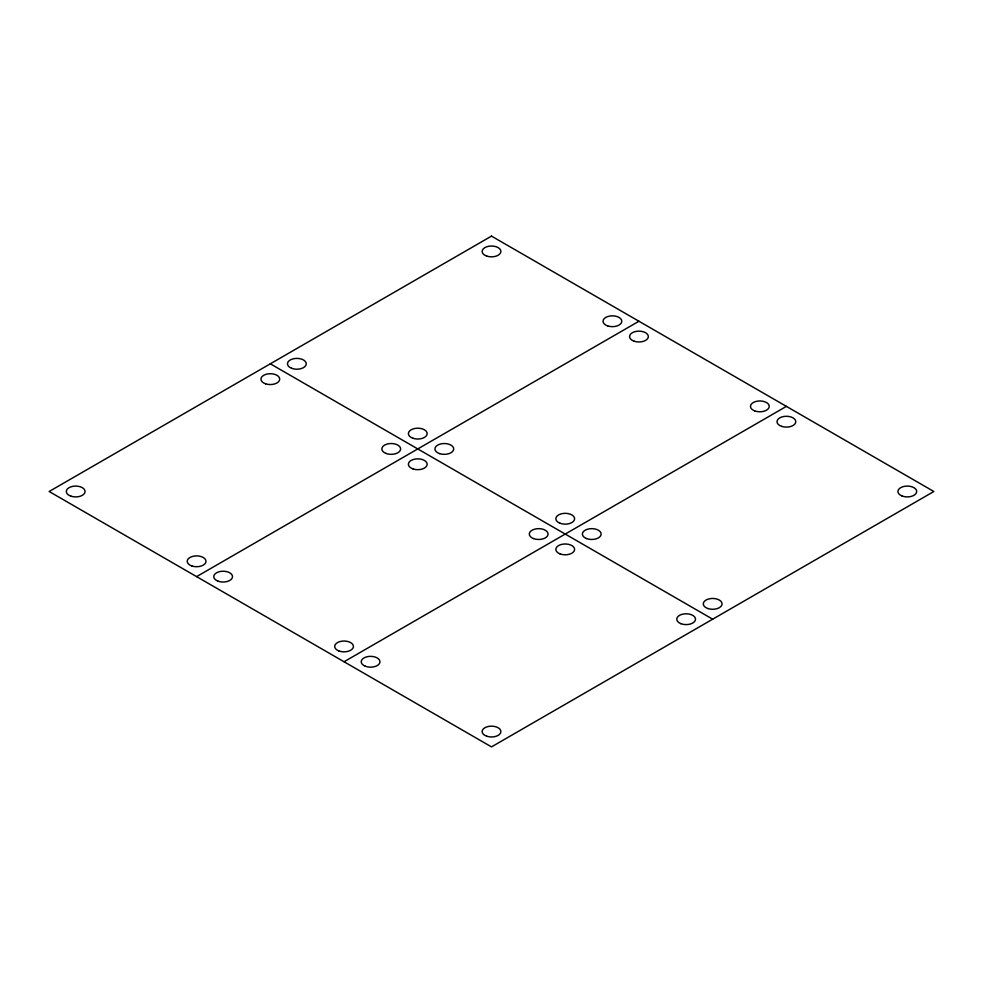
<?xml version="1.0" encoding="UTF-8"?>
<svg xmlns="http://www.w3.org/2000/svg" width="983" height="983" viewBox="0 0 983 983"><rect width="100%" height="100%" fill="white"/><g stroke="black" fill="none" stroke-linecap="round" stroke-linejoin="round"><path stroke-width="1.47" d="M196.6 576.628L638.95 321.244M344.05 661.756L786.4 406.372M270.325 363.808L712.675 619.192M491.5 236.117L49.15 491.5L491.5 746.883L933.85 491.5L491.5 236.117M70.997 496.194A9.388 5.419 0 0 0 85.079 491.5A9.388 5.419 0 0 0 70.997 486.806A9.388 5.419 0 0 0 70.997 496.194M191.906 565.999A9.388 5.419 0 0 0 205.988 561.305A9.388 5.419 0 0 0 191.906 556.611A9.388 5.419 0 0 0 191.906 565.999M385.975 453.421A9.388 5.419 0 0 0 400.597 449.317A9.388 5.419 0 0 0 387.13 444.058A9.388 5.419 0 0 0 385.975 453.421M265.631 383.825A9.388 5.419 0 0 0 279.713 379.131A9.388 5.419 0 0 0 265.631 374.437A9.388 5.419 0 0 0 265.631 383.825M291.607 368.293A9.388 5.419 0 0 0 306.229 364.189A9.388 5.419 0 0 0 292.762 358.93A9.388 5.419 0 0 0 291.607 368.293M413.081 438.307A9.388 5.419 0 0 0 427.163 433.614A9.388 5.419 0 0 0 413.081 428.92A9.388 5.419 0 0 0 413.081 438.307M607.715 325.938A9.388 5.419 0 0 0 621.797 321.244A9.388 5.419 0 0 0 607.715 316.551A9.388 5.419 0 0 0 607.715 325.938M486.806 256.121A9.388 5.419 0 0 0 500.888 251.439A9.388 5.419 0 0 0 486.806 246.745A9.388 5.419 0 0 0 486.806 256.121M634.256 341.261A9.388 5.419 0 0 0 648.338 336.567A9.388 5.419 0 0 0 634.256 331.873A9.388 5.419 0 0 0 634.256 341.261M754.6 410.857A9.388 5.419 0 0 0 769.222 406.753A9.388 5.419 0 0 0 755.755 401.494A9.388 5.419 0 0 0 754.6 410.857M559.966 523.226A9.388 5.419 0 0 0 574.588 519.122A9.388 5.419 0 0 0 561.121 513.863A9.388 5.419 0 0 0 559.966 523.226M439.622 453.63A9.388 5.419 0 0 0 453.704 448.936A9.388 5.419 0 0 0 439.622 444.242A9.388 5.419 0 0 0 439.622 453.63M413.081 468.952A9.388 5.419 0 0 0 427.163 464.259A9.388 5.419 0 0 0 413.081 459.565A9.388 5.419 0 0 0 413.081 468.952M533.425 538.549A9.388 5.419 0 0 0 548.047 534.457A9.388 5.419 0 0 0 534.58 529.186A9.388 5.419 0 0 0 533.425 538.549M338.791 650.918A9.388 5.419 0 0 0 353.413 646.826A9.388 5.419 0 0 0 339.946 641.567A9.388 5.419 0 0 0 338.791 650.918M217.882 581.113A9.388 5.419 0 0 0 232.504 577.021A9.388 5.419 0 0 0 219.037 571.762A9.388 5.419 0 0 0 217.882 581.113M781.706 426.389A9.388 5.419 0 0 0 795.788 421.695A9.388 5.419 0 0 0 781.706 417.001A9.388 5.419 0 0 0 781.706 426.389M902.05 495.985A9.388 5.419 0 0 0 916.672 491.881A9.388 5.419 0 0 0 903.205 486.622A9.388 5.419 0 0 0 902.05 495.985M707.981 608.563A9.388 5.419 0 0 0 722.063 603.869A9.388 5.419 0 0 0 707.981 599.175A9.388 5.419 0 0 0 707.981 608.563M586.507 538.549A9.388 5.419 0 0 0 601.129 534.457A9.388 5.419 0 0 0 587.662 529.186A9.388 5.419 0 0 0 586.507 538.549M559.966 553.871A9.388 5.419 0 0 0 574.588 549.78A9.388 5.419 0 0 0 561.121 544.521A9.388 5.419 0 0 0 559.966 553.871M680.875 623.677A9.388 5.419 0 0 0 695.497 619.585A9.388 5.419 0 0 0 682.03 614.326A9.388 5.419 0 0 0 680.875 623.677M486.806 736.255A9.388 5.419 0 0 0 500.888 731.561A9.388 5.419 0 0 0 486.806 726.879A9.388 5.419 0 0 0 486.806 736.255M365.332 666.241A9.388 5.419 0 0 0 379.954 662.149A9.388 5.419 0 0 0 366.487 656.89A9.388 5.419 0 0 0 365.332 666.241"/></g></svg>
